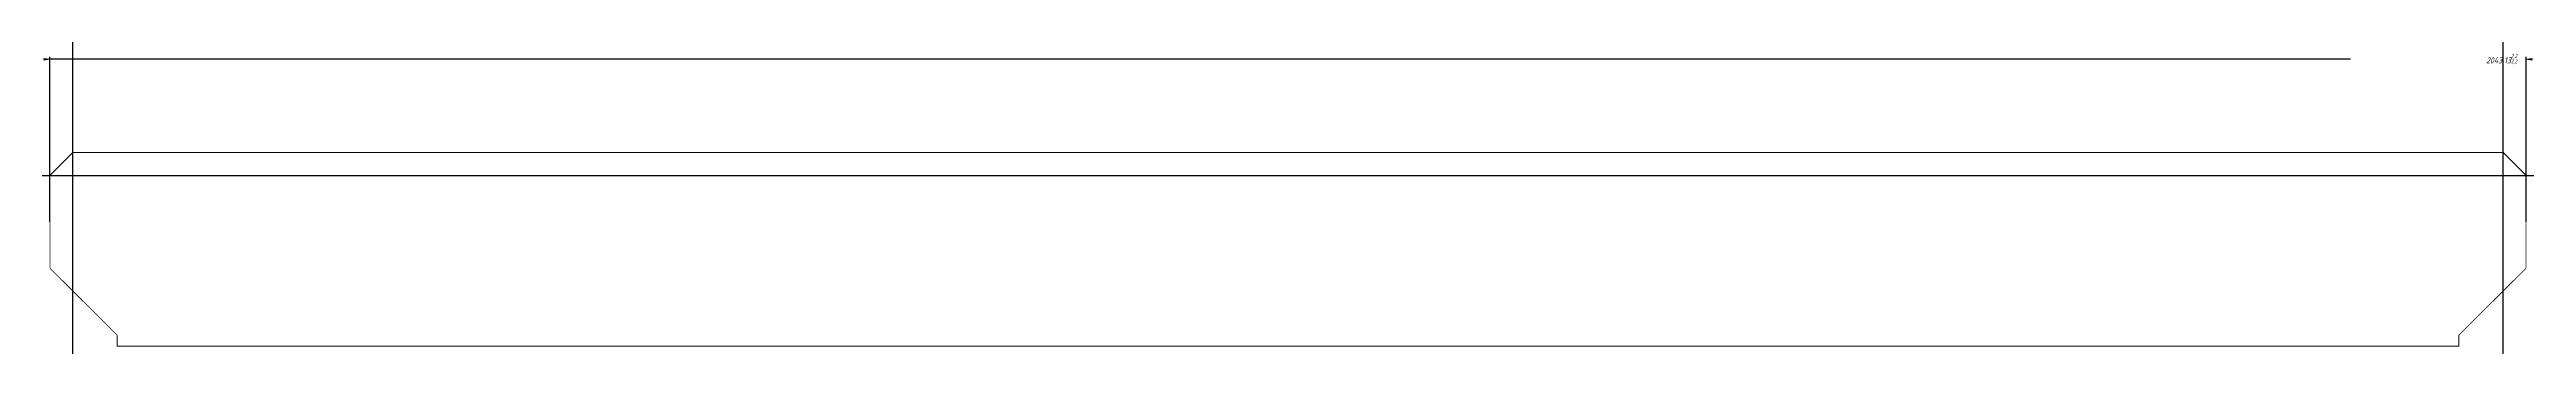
# Model space of a CAD drawing. Header units: millimetres. Extents: x -33 to 2011, y -41 to 204.
import ezdxf

# ---------------------------------------------------------------- set-up
doc = ezdxf.new("R2010")
doc.units = ezdxf.units.MM
doc.linetypes.add('K5LT_BASIC', pattern=[0])
doc.linetypes.add('K5LT_THIN', pattern=[0])
doc.styles.add('KDIMTEXTSTYLE', font='GOST_AU.SHX', dxfattribs={"width": 0.96, "oblique": 15, "height": 5})
doc.dimstyles.new('KDIMSTYLE (1.00)', dxfattribs={"dimtxt": 5, "dimasz": 1, "dimexe": 2, "dimexo": 0, "dimgap": 1, "dimtad": 1, "dimtxsty": 'KDIMTEXTSTYLE', "dimsah": 1, "dimcen": 0, "dimdle": 1, "dimadec": 0, "dimazin": 0, "dimtfac": 0.667, "dimtmove": 0, "dimatfit": 3, "dimfxl": 1, "dimtvp": 1, "dimtolj": 1, "dimtzin": 0, "dimarcsym": 0})

# ---------------------------------------------------------------- blocks, each defined once
blk = doc.blocks.new('KDIMARROW_01')
blk.add_hatch(color=0).paths.add_polyline_path([(-5, -0.7), (0, 0), (-5, 0.7), (-4.5, 0)])
at = {"color": 0, "linetype": 'K5LT_THIN', "lineweight": 18}
for p, q in [((-4.5, 0), (-5, 0.7)), ((-5, 0.7), (0, 0)), ((0, 0), (-5, -0.7)), ((-5, -0.7), (-4.5, 0)), ((0, 0), (-1, 0))]:
    blk.add_line(p, q, dxfattribs=at)

msp = doc.modelspace()

# ---------------------------------------------------------------- linework, layer by layer
at = {"color": 5, "linetype": 'K5LT_BASIC', "lineweight": 60, "true_color": 0x0000ff}
for p, q in [((-13.383, 119.254), (-32.383, 100.254)), ((1991.748, 119.254), (2010.748, 100.254))]:
    msp.add_line(p, q, dxfattribs=at)
at = {"color": 9, "true_color": 0xdca5c1}
for p, direction in [((-13.383, 71.504), (0, 1)), ((1991.748, -3.996), (0, 1)), ((889.426, 100.254), (1, 0))]:
    msp.add_xline(p, direction, dxfattribs=at)
at = {"color": 5, "linetype": 'K5LT_BASIC', "true_color": 0x0000ff, "const_width": 0.6}
for points in [[(-13.383, 119.254), (438.916, 119.254)], [(438.916, 119.254), (1955.248, 119.254)], [(1991.748, 119.254), (1955.248, 119.254)], [(-32.383, 23.754), (-32.383, 100.254)], [(2010.748, 23.754), (2010.748, 100.254)], [(23.117, -31.746), (-32.383, 23.754)], [(2010.748, 23.754), (1955.248, -31.746), (1955.248, -40.746), (438.916, -40.746)], [(438.916, -40.746), (23.117, -40.746), (23.117, -31.746)]]:
    msp.add_lwpolyline(points, dxfattribs=at)

# ---------------------------------------------------------------- dimensions: what is measured, and where the dimension line sits
at = {"color": 7}
msp.add_linear_dim(base=(-32.383, 196.253), p1=(2010.748, 62.004), p2=(-32.383, 62.004), location=(1990.617, 196.253), dimstyle='KDIMSTYLE (1.00)', override={"dimexo": 0, "dimpost": '\\H5.0;\\W0.965;\\Q15;<>\\H0.65x;\\S2,2^ 2,2;\\H1.5x;', "dimblk1": 'KDIMARROW_01', "dimblk2": 'KDIMARROW_01', "dimse1": 0, "dimse2": 0, "dimclrt": 7, "dimtolj": 1}, dxfattribs=at).render()

doc.saveas('drawing.dxf')
